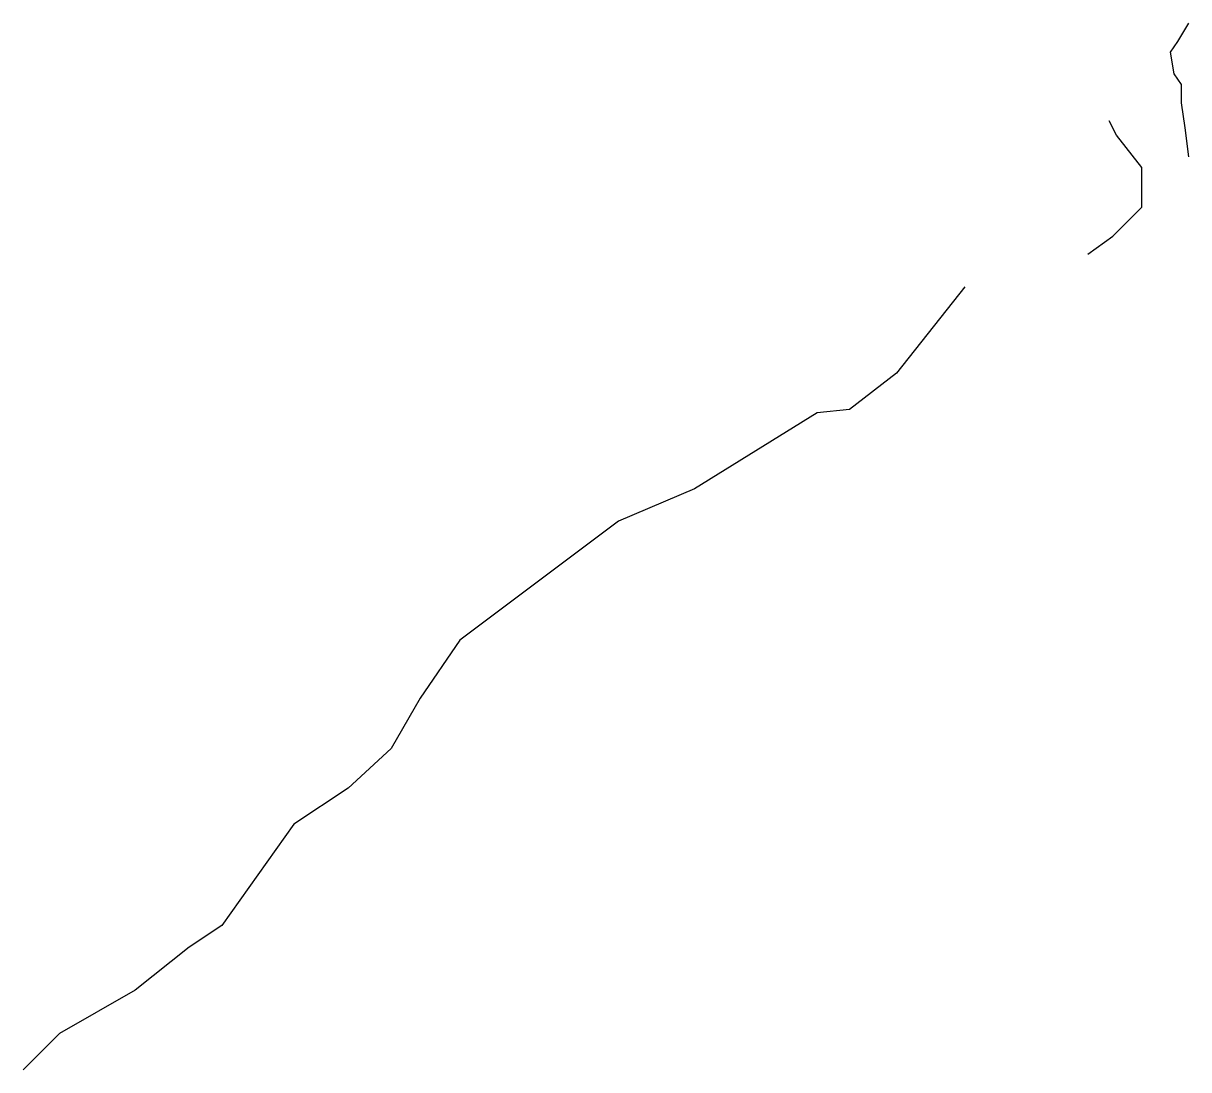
# Model space of a CAD drawing. Extents: x 295226 to 295549, y 2513501 to 2513791.
import ezdxf

# ---------------------------------------------------------------- set-up
doc = ezdxf.new("R2010")
doc.units = 0

msp = doc.modelspace()

# ---------------------------------------------------------------- linework, layer by layer
at = {"layer": 'LIG_DES', "color": 0}
for points in [[(295549, 2513754), (295548, 2513762), (295547, 2513769), (295547, 2513774), (295545, 2513777), (295544, 2513783), (295546, 2513786), (295549, 2513791)], [(295521, 2513727), (295528, 2513732), (295536, 2513740), (295536, 2513751), (295529, 2513760), (295527, 2513764)], [(295487, 2513718), (295468, 2513694), (295455, 2513684), (295446, 2513683), (295412, 2513662), (295391, 2513653), (295347, 2513620), (295336, 2513604), (295328, 2513590), (295316, 2513579), (295301, 2513569), (295281, 2513541), (295272, 2513535), (295257, 2513523), (295236, 2513511), (295226, 2513501)]]:
    msp.add_lwpolyline(points, dxfattribs=at)

doc.saveas('drawing.dxf')
